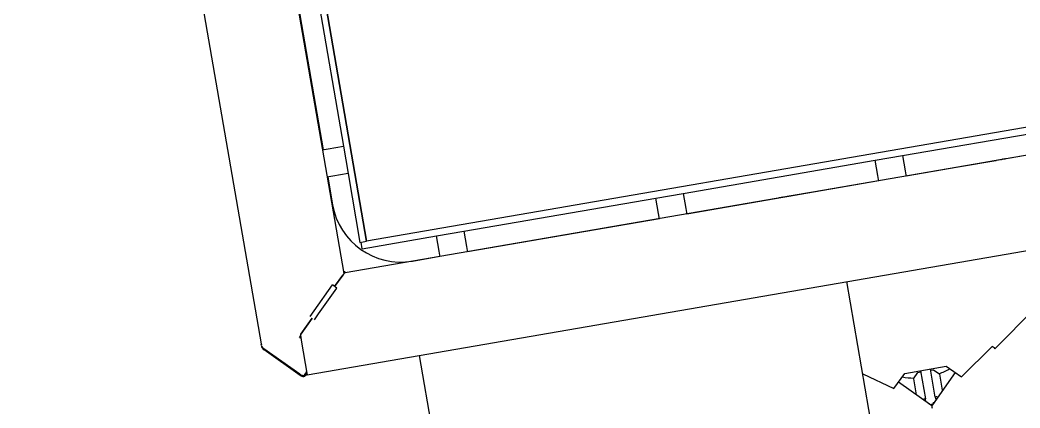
# Model space of a CAD drawing. Header units: millimetres. Extents: x 246416442 to 246896683, y 7418963194 to 7419503218.
# Drawn here: x 246834276 to 246836073, y 7419444137 to 7419444834 of the extents above; entities that cross this region are included whole.
import ezdxf
from ezdxf.lldxf.tags import DXFTag

# ---------------------------------------------------------------- set-up
doc = ezdxf.new("R2010")
doc.units = ezdxf.units.MM
doc.layers.add('L-Hatch Boundary', color=1, linetype='Continuous')
doc.layers.add('L-X-E-PLAY', color=9, linetype='Continuous')
doc.layers.add('L-SUB-SOIL DRAINAGE', color=170, linetype='SUBSOIL', lineweight=20)
doc.styles.get("Standard").update_dxf_attribs({"font": 'arial.ttf'})
tags = doc.linetypes.add('SUBSOIL', pattern='A,12.7,-5.08,["SSD",Standard,S=2.54,R=0,X=-2.54,Y=-1.27],-6.35', length=24.13).pattern_tags.tags
tags[6] = DXFTag(74, 10)

# ---------------------------------------------------------------- blocks, each defined once
blk = doc.blocks.new('Kubus Triple - Moduplay')
at = {"layer": 'L-X-E-PLAY', "lineweight": 25}
for p, q in [((-141731.6, -695717.7), (-141731.6, -697913.9)), ((-141563.1, -697814.6), (-141563.1, -695816.1)), ((-141513.5, -697764.4), (-141513.5, -695863.6)), ((-141513.5, -695863.6), (-141513.5, -697764.4)), ((-141562.5, -697239), (-141562.5, -697589)), ((-141525.5, -697239), (-141525.5, -697589)), ((-141562.5, -697370.5), (-141563.1, -697369.9)), ((-141563.1, -697589), (-141560.4, -697589)), ((-141560.4, -697589), (-141553.3, -697589)), ((-141553.3, -697589), (-141525.5, -697589)), ((-141525.5, -697589), (-141525.5, -697639)), ((-141560.4, -697639), (-141563.1, -697639)), ((-141562.5, -697639), (-141562.5, -697689.3)), ((-141553.3, -697639), (-141560.4, -697639)), ((-141525.5, -697639), (-141553.3, -697639)), ((-141525.5, -697639), (-141525.5, -697764.4)), ((-141525.5, -697764.4), (-141513.5, -697764.4)), ((-141523.5, -697776.4), (-141523.5, -697764.4)), ((-139612.7, -697764.4), (-141513.5, -697764.4)), ((-141523.5, -697776.4), (-141388.1, -697776.4)), ((-141388.1, -697776.4), (-141338.1, -697776.4)), ((-141388.1, -697804.2), (-141388.1, -697776.4)), ((-141338.1, -697776.4), (-141338.1, -697804.2)), ((-141338.1, -697776.4), (-140988.1, -697776.4)), ((-140988.1, -697776.4), (-140938.1, -697776.4)), ((-140988.1, -697804.2), (-140988.1, -697776.4)), ((-140938.1, -697776.4), (-140938.1, -697804.2)), ((-140938.1, -697776.4), (-140588.1, -697776.4)), ((-140588.1, -697776.4), (-140538.1, -697776.4)), ((-140588.1, -697804.2), (-140588.1, -697776.4)), ((-140538.1, -697776.4), (-140538.1, -697804.2)), ((-140538.1, -697776.4), (-140188.1, -697776.4)), ((-141583.8, -697834.7), (-141566, -697816.9)), ((-141566, -697816.9), (-141583.8, -697834.7)), ((-139562.5, -697814), (-141561, -697814)), ((-141438.4, -697813.4), (-141388.1, -697813.4)), ((-141388.1, -697811.3), (-141388.1, -697804.2)), ((-141388.1, -697814), (-141388.1, -697811.3)), ((-141338.1, -697804.2), (-141338.1, -697811.3)), ((-141338.1, -697811.3), (-141338.1, -697814)), ((-141338.1, -697813.4), (-140988.1, -697813.4)), ((-141119, -697814), (-141119.6, -697813.4)), ((-140988.1, -697811.3), (-140988.1, -697804.2)), ((-140988.1, -697814), (-140988.1, -697811.3)), ((-140938.1, -697804.2), (-140938.1, -697811.3)), ((-140938.1, -697811.3), (-140938.1, -697814)), ((-140938.1, -697813.4), (-140588.1, -697813.4)), ((-140686.9, -697813.8), (-140769.3, -697813.8)), ((-140751.9, -697813.4), (-140686.9, -697813.4)), ((-140751.9, -697813.8), (-140751.9, -697813.4)), ((-140686.9, -697813.4), (-140686.9, -697813.8)), ((-140668.9, -697813.4), (-140588.1, -697813.4)), ((-140668.9, -697813.8), (-140668.9, -697813.4)), ((-140588.1, -697813.8), (-140668.9, -697813.8)), ((-140588.1, -697811.3), (-140588.1, -697804.2)), ((-140588.1, -697814), (-140588.1, -697811.3)), ((-140538.1, -697804.2), (-140538.1, -697811.3)), ((-140538.1, -697811.3), (-140538.1, -697814)), ((-140538.1, -697813.4), (-140457.4, -697813.4)), ((-140538.1, -697813.4), (-140188.1, -697813.4)), ((-140457.4, -697813.8), (-140538.1, -697813.8)), ((-140457.4, -697813.4), (-140457.4, -697813.8)), ((-140439.4, -697813.4), (-140374.3, -697813.4)), ((-140439.4, -697813.8), (-140439.4, -697813.4)), ((-140356.9, -697813.8), (-140439.4, -697813.8)), ((-140374.3, -697813.4), (-140374.3, -697813.8)), ((-141627.6, -697871.4), (-141587.3, -697831.1)), ((-141620.5, -697878.5), (-141580.2, -697838.2)), ((-141580.2, -697838.2), (-141587.3, -697831.1)), ((-141636.6, -697880.4), (-141627.6, -697871.4)), ((-141658, -697908.9), (-141633.1, -697884)), ((-141633.1, -697884), (-141658, -697908.9)), ((-141629.5, -697887.5), (-141620.5, -697878.5)), ((-141672.4, -697979.3), (-141728.4, -697923.3)), ((-141672.1, -697981.5), (-141728.1, -697925.4)), ((-141659.4, -697910.4), (-141659.4, -697923)), ((-141659.4, -697923), (-141659.4, -697979.6)), ((-141663.4, -697981.7), (-141660.6, -697978.8)), ((-141661, -697979.3), (-141659.5, -697980.8)), ((-141659.7, -697974.2), (-141659.4, -697973.9)), ((-141659.4, -697979.6), (-141659.4, -697982.5)), ((-141663.1, -697983.9), (-141661.8, -697982.5)), ((-141663, -697982.5), (-141659.4, -697982.5)), ((-141659.4, -697982.5), (-139463.3, -697982.5)), ((-141455.4, -697982.5), (-141455.4, -698366.1)), ((-140675.4, -698366.1), (-140675.4, -697982.5)), ((-140350.5, -698087.9), (-140433.6, -698146.7)), ((-140438.1, -698141.5), (-140501.3, -698186.2)), ((-140433, -698146.3), (-140438.1, -698141.5)), ((-140675.4, -698150.5), (-140624.9, -698186.2)), ((-140435.3, -698144.1), (-140433.6, -698146.7)), ((-140433.1, -698146.1), (-140433, -698146.3)), ((-140624.9, -698186.2), (-140600.6, -698162.8)), ((-140562.7, -698228.7), (-140614.9, -698176.5)), ((-140600.6, -698162.8), (-140525.6, -698162.8)), ((-140587.2, -698174.9), (-140577.2, -698164.9)), ((-140587.2, -698174.9), (-140587.2, -698204.1)), ((-140577.2, -698164.9), (-140572.1, -698164.9)), ((-140572.1, -698162.8), (-140572.1, -698214)), ((-140511.4, -698176.5), (-140561.6, -698226.8)), ((-140554.1, -698214), (-140554.1, -698162.8)), ((-140554.1, -698164.9), (-140549, -698164.9)), ((-140549, -698164.9), (-140539, -698174.9)), ((-140539, -698204.1), (-140539, -698174.9)), ((-140525.6, -698162.8), (-140501.3, -698186.2)), ((-140572.1, -698214), (-140573.1, -698214)), ((-140572.1, -698219.2), (-140572.1, -698214)), ((-140554.1, -698214), (-140554.1, -698219.2)), ((-140553.1, -698214), (-140554.1, -698214)), ((-140567.9, -698223.5), (-140566.8, -698223.5)), ((-140566.8, -698223.5), (-140566.8, -698223.6)), ((-140566.8, -698223.6), (-140566.8, -698224.5)), ((-140559.4, -698223.5), (-140558.4, -698223.5)), ((-140559.4, -698223.6), (-140559.4, -698223.5)), ((-140559.4, -698224.5), (-140559.4, -698223.6))]:
    blk.add_line(p, q, dxfattribs=at)
for centre, radius, start, end in [((-141438.4, -697689.3), 124.1, 180, 270), ((-140792.6, -697822.8), 25, 157.7398, 159.3164), ((-140792.6, -697822.8), 25, 20.6836, 22.2602), ((-140334.7, -697822.9), 25, 157.6926, 158.853), ((-140334.7, -697822.9), 25, 157.6926, 158.853), ((-140334.7, -697822.9), 25, 157.6926, 158.853), ((-140334.7, -697822.9), 25, 157.6926, 158.853), ((-140334.7, -697822.9), 25, 157.6926, 158.853), ((-140333.6, -697822.8), 25, 157.7398, 159.3164), ((-141721.6, -697915.9), 10, 171.8699, 179.5552), ((-141721.6, -697915.9), 10, 212.8502, 225), ((-141665, -697972.5), 10, 225, 237.1498), ((-141665, -697972.5), 10, 270.4448, 303.463), ((-141665, -697972.5), 10, 303.463, 304.4499), ((-140563.1, -698051.8), 124.1, 249.6697, 259.2986), ((-140563.1, -698051.8), 124.1, 280.7014, 290.3303), ((-140573.1, -698219), 5, 90, 128.5925), ((-140553.1, -698219), 5, 51.4075, 90)]:
    blk.add_arc(centre, radius, start, end, dxfattribs=at)
for centre, major_axis, ratio, start_param, end_param in [((-141566, -697824), (-6.02, -9.73), 0.381966, 3.373416, 4.158815), ((-141563.2, -697814.1), (3.54, -3.54), 0.57735, 1.061454, 2.080139), ((-141563.4, -697814.3), (-3.54, 3.54), 0.57735, 4.260843, 5.163935), ((-140766.9, -697817.3), (-6, 0), 0.707107, -1.179917, -1.134556), ((-140766.9, -697817.3), (-6, 0), 0.707107, 4.092107, 4.32151), ((-140766.9, -697811.6), (-6, 0), 0.707107, -3.687997, -3.562686), ((-140359.3, -697811.6), (-6, 0), 0.707107, 0.421094, 0.546404), ((-140359.3, -697817.3), (-6, 0), 0.707107, 5.103268, 5.33267), ((-140359.3, -697817.3), (-6, 0), 0.707107, 4.276909, 4.32151), ((-141658, -697915.9), (6.02, 9.73), 0.381966, 1.017222, 1.21858), ((-141725.2, -697920), (5.66, -5.66), 0.57735, 3.141596, 4.712389), ((-141721.6, -697908.9), (9.73, 6.02), 0.381966, 2.909769, 3.164522), ((-141724.9, -697922.2), (5.66, -5.66), 0.57735, 3.608329, 4.712389), ((-141658, -697915.9), (-6.02, -9.73), 0.381966, 4.360173, 4.809051), ((-141658, -697915.9), (-3.01, -4.87), 0.381966, 4.570331, 5.086518), ((-141669.1, -697976.1), (-5.66, 5.66), 0.57735, 1.570796, 3.141593), ((-141668.8, -697978.2), (-5.66, 5.66), 0.57735, 1.570796, 3.476865), ((-141658, -697972.5), (6.02, 9.73), 0.381966, 3.231519, 3.957457), ((-141666.2, -697973.2), (-5.66, 5.66), 0.57735, 3.141593, 3.665191), ((-140563.1, -698229), (-14.3, -14.3), 0.317837, 4.653888, 4.684785), ((-140563.1, -698228.6), (-5, 0), 0.57735, 4.260843, 5.163935), ((-140558.1, -698237.4), (2.6, -11.1), 0.381966, 3.373416, 4.158815), ((-140563.1, -698229), (-14.3, 14.3), 0.317837, -1.543192, -1.512296)]:
    blk.add_ellipse(centre, major_axis=major_axis, ratio=ratio, start_param=start_param, end_param=end_param, dxfattribs=at)

msp = doc.modelspace()

# ---------------------------------------------------------------- linework, layer by layer
at = {"layer": 'L-Hatch Boundary'}
for centre, radius, start, end in [((246837109.1, 7419443602.6), 6285, 47.96542, 198.07766), ((246837024.6, 7419443916.9), 6564.7, 255.02427, 9.58483)]:
    msp.add_arc(centre, radius, start, end, dxfattribs=at)
at = {"layer": 'L-SUB-SOIL DRAINAGE', "ltscale": 0.75, "flags": 128}
msp.add_lwpolyline([(246836375.8, 7419368838, 0.049859), (246836452.7, 7419367265, 1.020543), (246838457.4, 7419363126.5, 0.507423), (246850958.7, 7419364620.6, 0.34783), (246860630.1, 7419364185, 0.95316), (246871514.2, 7419375336.2, 0.546089), (246865357.3, 7419391537), (246864331.6, 7419392202.5, 0.150991), (246858079.6, 7419390951.1, -0.535883), (246847993.3, 7419386178.8, -0.984857), (246841094.3, 7419392263.5, 0.048323), (246837369.4, 7419394790.3, -0.782041), (246859516.8, 7419399812.1, 0.326657), (246863339.2, 7419409468.3, 2.547694), (246851636.6, 7419416690.1, 0.258508), (246846203.9, 7419412601.5), (246842481.4, 7419417148.5), (246849924.6, 7419423239.5, 0.226894), (246850840.6, 7419425193.4), (246863936.9, 7419436077.3, 0.937903), (246860987.8, 7419443087, 0.16139), (246859063.4, 7419444536.1, 0.543513), (246850931.8, 7419449690.9, 0.965246), (246840526, 7419449656.9, 0.686425), (246830418.6, 7419442236.6), (246830214.5, 7419441333.6, 0.069561), (246826929.1, 7419442860.9), (246826948.5, 7419447931.5)], format="xyb", dxfattribs=at)

# ---------------------------------------------------------------- block references
at = {"layer": 'L-X-E-PLAY', "rotation": 9.786989520025928}
msp.add_blockref('Kubus Triple - Moduplay', (246855742.7, 7420156101.6), dxfattribs=at)
msp.add_blockref('Kubus Triple - Moduplay', (246855742.7, 7420156101.6), dxfattribs=at)

doc.saveas('drawing.dxf')
